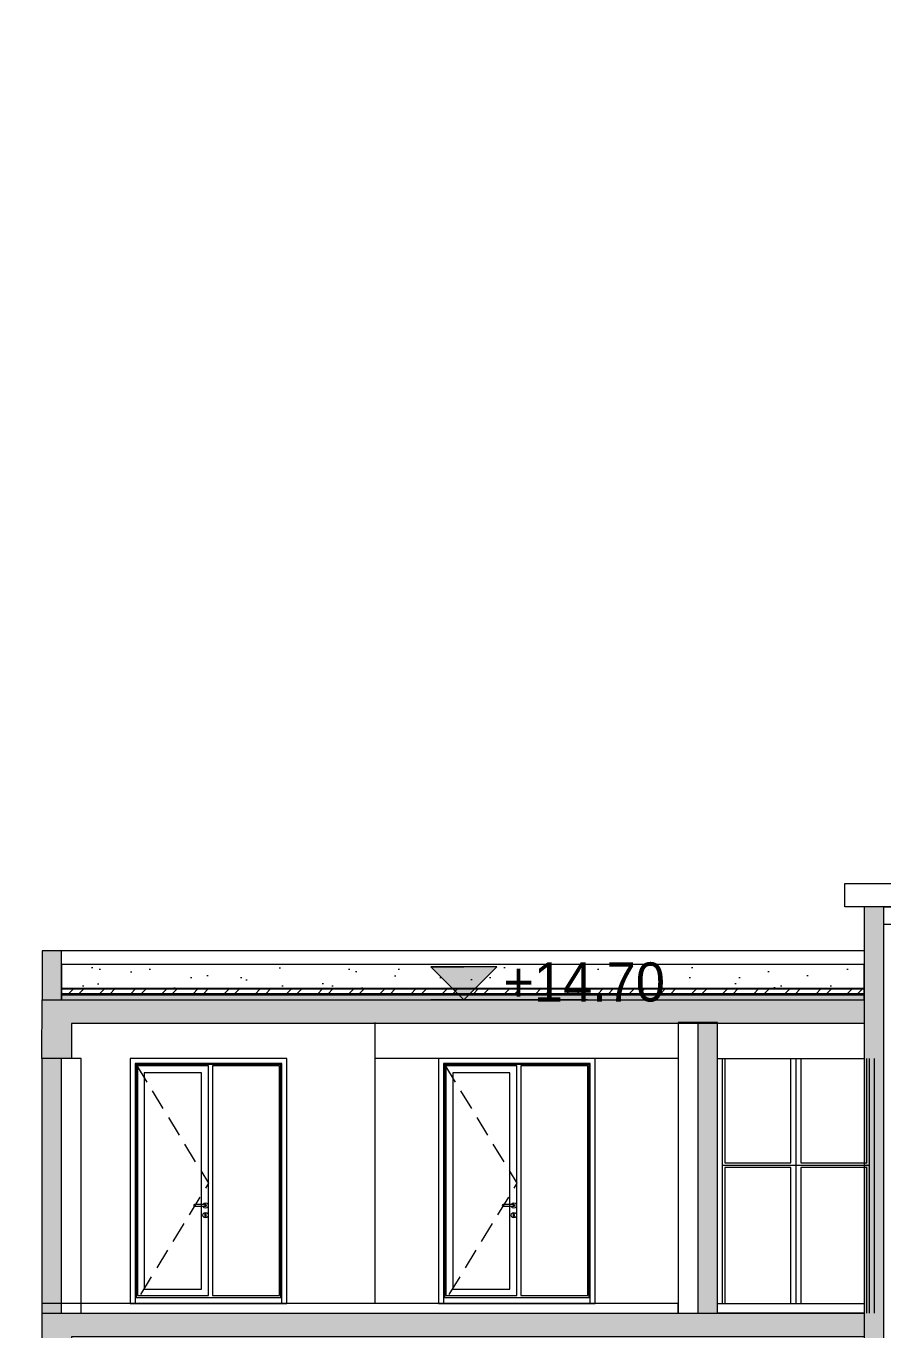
# Model space of a CAD drawing. Header units: millimetres. Extents: x 475206255 to 476720147, y 4620882299 to 4621447368.
# Drawn here: x 475498150 to 475506912, y 4621055813 to 4621069139 of the extents above; entities that cross this region are included whole.
import ezdxf

# ---------------------------------------------------------------- set-up
doc = ezdxf.new("R2010")
doc.units = ezdxf.units.MM
doc.header["$MEASUREMENT"] = 0
doc.linetypes.add('Hidden Line', pattern=[317.5, 211.666667, -105.833333])
for name, color, linetype, lineweight in [('0_0 Architecture_Pen_No__7', 7, 'Continuous', 0), ('0_Pen_No__1_Pen_No__250', 7, 'Continuous', 0), ('0_Pen_No__250_Pen_No__142', 142, 'Continuous', 0), ('0_Pen_No__7_Pen_No__253', 252, 'Continuous', 0), ('2D Drafting - General_Pen_No__250_Pen_No__7', 7, 'Continuous', 0), ('2D Drafting - General_Pen_No__250_Pen_No__7_Pen_No__7', 7, 'Continuous', 0), ('2D Drafting - General_Pen_No__7_Pen_No__253', 252, 'Continuous', 0), ('gegmebi_Pen_No__7_Pen_No__250', 7, 'Continuous', 0), ('New_0_Pen_No__7_Pen_No__250', 7, 'Continuous', 0), ('New_2D Drafting - General_Pen_No__250_Pen_No__154', 154, 'Continuous', 0), ('New_2D Drafting - General_Pen_No__250_Pen_No__7', 7, 'Continuous', 0), ('New_2D Drafting - General_Pen_No__250_Pen_No__7_Pen_No__250', 7, 'Continuous', 0), ('New_gegmebi_Pen_No__7_Pen_No__250', 7, 'Continuous', 0), ('New_gegmebi_Pen_No__7_Pen_No__4', 7, 'Continuous', 0), ('New_Structural - Bearing_Pen_No__250', 7, 'Continuous', 0), ('New_Structural - Bearing_Pen_No__253', 252, 'Continuous', 0), ('New_Structural - Bearing_Pen_No__7', 7, 'Continuous', 0), ('Structural - Bearing_Pen_No__7_Pen_No__7_Pen_No__253', 252, 'Continuous', 0), ('zoma_Pen_No__142', 142, 'Continuous', 0), ('zoma_Pen_No__1_Pen_No__142', 142, 'Continuous', 0)]:
    doc.layers.add(name, color=color, linetype=linetype, lineweight=lineweight)
doc.layers.add('New_gegmebi_Pen_No__7_Pen_No__252', color=7, linetype='Continuous', lineweight=0, true_color=0x666666)
doc.layers.add('zoma', color=7, linetype='Continuous')
doc.styles.add('GENERATED_STYLE_2', font='arial.ttf')
doc.styles.add('GENERATED_STYLE_4', font='ACADMTAV.TTF')
doc.dimstyles.new('GENERATED_STYLE__25', dxfattribs={"dimtxt": 200, "dimasz": 64.421331, "dimexe": 0.18, "dimexo": 3, "dimgap": 0, "dimtad": 1, "dimtih": 1, "dimtoh": 1, "dimlfac": 0.001, "dimzin": 0, "dimdsep": 46, "dimtxsty": 'GENERATED_STYLE_2', "dimblk": 'ARROWHEAD_2', "dimblk1": 'ARROWHEAD_2', "dimblk2": 'ARROWHEAD_2', "dimcen": 0.09, "dimclrd": 142, "dimclre": 142, "dimclrt": 142, "dimadec": 0, "dimazin": 0, "dimtfac": 1, "dimtdec": 4, "dimtmove": 2, "dimatfit": 3, "dimfxl": 1, "dimtolj": 1, "dimtzin": 0, "dimarcsym": 0})
doc.dimstyles.new('GENERATED_STYLE__3', dxfattribs={"dimtxt": 200, "dimasz": 64.421331, "dimexe": 0.18, "dimexo": 3, "dimgap": 0, "dimtad": 1, "dimtih": 1, "dimtoh": 1, "dimlfac": 0.001, "dimzin": 0, "dimdsep": 46, "dimtxsty": 'GENERATED_STYLE_2', "dimblk": 'ARROWHEAD_2', "dimblk1": 'ARROWHEAD_2', "dimblk2": 'ARROWHEAD_2', "dimcen": 0.09, "dimclrd": 142, "dimclre": 142, "dimclrt": 142, "dimadec": 0, "dimazin": 0, "dimtfac": 1, "dimtdec": 4, "dimtmove": 0, "dimatfit": 3, "dimfxl": 1, "dimtolj": 1, "dimtzin": 0, "dimarcsym": 0})
pattern_1 = [(45, (475826095.76, 4621095193.2), (-459.6194, 459.6194), []), (45, (475826003.83, 4621095285.1), (-459.6194, 459.6194), [])]

# ---------------------------------------------------------------- blocks, each defined once
blk = doc.blocks.new('*D1593', base_point=(475826096, 4621095193))
at = {"layer": 'zoma_Pen_No__142', "color": 142, "linetype": 'Continuous', "lineweight": 0, "transparency": 16777216}
for p, q in [((475497612, 4621038264), (475497612, 4621038391)), ((475498012, 4621038264), (475498012, 4621038391)), ((475497636, 4621038370), (475497587, 4621038285)), ((475497612, 4621038328), (475498012, 4621038328)), ((475498036, 4621038370), (475497987, 4621038285))]:
    blk.add_line(p, q, dxfattribs=at)
at = {"layer": 'zoma_Pen_No__142', "color": 142, "lineweight": 0, "transparency": 16777216, "insert": (475497895, 4621038425), "char_height": 200, "attachment_point": 7, "style": 'GENERATED_STYLE_2'}
blk.add_mtext('\\A1;{\\pql;\\fArial|b0|i0|c204|p0;\\W1.000000;0.30}', dxfattribs=at)
blk = doc.blocks.new('ARROWHEAD_2')
at = {"color": 0, "linetype": 'Continuous', "lineweight": 0}
for p, q in [((0, 0), (-1, 0)), ((-0.38, -0.66), (0.38, 0.66))]:
    blk.add_line(p, q, dxfattribs=at)
blk = doc.blocks.new('*D1594', base_point=(475826096, 4621095193))
at = {"layer": 'zoma_Pen_No__142', "color": 142, "linetype": 'Continuous', "lineweight": 0, "transparency": 16777216}
for p, q in [((475498012, 4621038264), (475498012, 4621038391)), ((475498312, 4621038264), (475498312, 4621038391)), ((475498036, 4621038370), (475497987, 4621038285)), ((475498012, 4621038328), (475498312, 4621038328)), ((475498336, 4621038370), (475498287, 4621038285))]:
    blk.add_line(p, q, dxfattribs=at)
blk = doc.blocks.new('*D1595', base_point=(475826096, 4621095193))
at = {"layer": 'zoma_Pen_No__142', "color": 142, "linetype": 'Continuous', "lineweight": 0, "transparency": 16777216}
for p, q in [((475498312, 4621038264), (475498312, 4621038391)), ((475498712, 4621038264), (475498712, 4621038391)), ((475498336, 4621038370), (475498287, 4621038285)), ((475498312, 4621038328), (475498712, 4621038328)), ((475498736, 4621038370), (475498687, 4621038285))]:
    blk.add_line(p, q, dxfattribs=at)
blk = doc.blocks.new('*D1596', base_point=(475826096, 4621095193))
at = {"layer": 'zoma_Pen_No__142', "color": 142, "linetype": 'Continuous', "lineweight": 0, "transparency": 16777216}
for p, q in [((475498712, 4621038264), (475498712, 4621038391)), ((475504812, 4621038264), (475504812, 4621038391)), ((475498736, 4621038370), (475498687, 4621038285)), ((475498712, 4621038328), (475504812, 4621038328)), ((475504836, 4621038370), (475504787, 4621038285))]:
    blk.add_line(p, q, dxfattribs=at)
at = {"layer": 'zoma_Pen_No__142', "color": 142, "lineweight": 0, "transparency": 16777216, "char_height": 200, "attachment_point": 7, "style": 'GENERATED_STYLE_2'}
for s, insert in [('\\A1;{\\pql;\\fArial|b0|i0|c204|p0;\\W1.000000;0.40}', (475498736, 4621038368)), ('\\A1;{\\pql;\\fArial|b0|i0|c204|p0;\\W1.000000;6.10}', (475501495, 4621038368)), ('\\A1;{\\pql;\\fArial|b0|i0|c204|p0;\\W1.000000;0.40}', (475504253, 4621038368))]:
    blk.add_mtext(s, dxfattribs=dict(at, insert=insert))
blk = doc.blocks.new('*D1597', base_point=(475826096, 4621095193))
at = {"layer": 'zoma_Pen_No__142', "color": 142, "linetype": 'Continuous', "lineweight": 0, "transparency": 16777216}
for p, q in [((475504812, 4621038264), (475504812, 4621038391)), ((475505212, 4621038264), (475505212, 4621038391)), ((475504836, 4621038370), (475504787, 4621038285)), ((475504812, 4621038328), (475505212, 4621038328)), ((475505236, 4621038370), (475505187, 4621038285))]:
    blk.add_line(p, q, dxfattribs=at)
blk = doc.blocks.new('*D1598', base_point=(475826096, 4621095193))
at = {"layer": 'zoma_Pen_No__142', "color": 142, "linetype": 'Continuous', "lineweight": 0, "transparency": 16777216}
for p, q in [((475505212, 4621038264), (475505212, 4621038391)), ((475511712, 4621038264), (475511712, 4621038391)), ((475505236, 4621038370), (475505187, 4621038285)), ((475505212, 4621038328), (475511712, 4621038328)), ((475511736, 4621038370), (475511687, 4621038285))]:
    blk.add_line(p, q, dxfattribs=at)
at = {"layer": 'zoma_Pen_No__142', "color": 142, "lineweight": 0, "transparency": 16777216, "char_height": 200, "attachment_point": 7, "style": 'GENERATED_STYLE_2'}
for s, insert in [('\\A1;{\\pql;\\fArial|b0|i0|c204|p0;\\W1.000000;6.50}', (475508195, 4621038368)), ('\\A1;{\\pql;\\fArial|b0|i0|c204|p0;\\W1.000000;0.40}', (475511153, 4621038368))]:
    blk.add_mtext(s, dxfattribs=dict(at, insert=insert))

msp = doc.modelspace()

# ---------------------------------------------------------------- hatches: boundary and pattern name
at = {"layer": '0_0 Architecture_Pen_No__7', "linetype": 'Continuous', "lineweight": 0}
h = msp.add_hatch(dxfattribs=at)
h.set_pattern_fill('CUT_STONE', style=0, pattern_type=2)
h.set_pattern_definition([(45, (475826095.76, 4621095993.2), (-254.55844, 254.55844), [0, -240, 0, -360]), (110, (475826895.76, 4621095993.2), (338.28934, 123.12725), [0, -176, 0, -304])])
h.paths.add_polyline_path([(475498512.376, 4621059554.21), (475498512.376, 4621059308.45), (475506712.213, 4621059308.45), (475506712.213, 4621059554.21)])
h = msp.add_hatch(dxfattribs=at)
h.set_pattern_fill('DOUBLE_1_4', style=0, pattern_type=2)
h.set_pattern_definition(pattern_1)
h.paths.add_polyline_path([(475498512.376, 4621059308.45), (475498512.376, 4621059305.45), (475506712.213, 4621059305.45), (475506712.213, 4621059308.45)])
h = msp.add_hatch(dxfattribs=at)
h.set_pattern_fill('STEEL', style=0, pattern_type=2)
h.set_pattern_definition([(45, (475826095.76, 4621095193.2), (-159.09903, 159.09903), []), (45, (475826042.72, 4621095246.22), (-159.09903, 159.09903), [])])
h.paths.add_polyline_path([(475498512.376, 4621059305.45), (475498512.376, 4621059255.83), (475506712.213, 4621059255.83), (475506712.213, 4621059305.45)])
h = msp.add_hatch(dxfattribs=at)
h.set_pattern_fill('DOUBLE_1_4', style=0, pattern_type=2)
h.set_pattern_definition(pattern_1)
h.paths.add_polyline_path([(475498512.376, 4621059255.83), (475498512.376, 4621059252.83), (475506712.213, 4621059252.83), (475506712.213, 4621059255.83)])
h = msp.add_hatch(dxfattribs=at)
h.set_pattern_fill('ALUMINUM', style=0, pattern_type=2)
h.set_pattern_definition([(45, (475826095.76, 4621095193.2), (-176.7767, 176.7767), []), (45, (475826060.4, 4621095228.55), (-176.7767, 176.7767), []), (45, (475826025.05, 4621095263.9), (-176.7767, 176.7767), [])])
h.paths.add_polyline_path([(475498512.376, 4621059252.83), (475498512.376, 4621059244.83), (475506712.213, 4621059244.83), (475506712.213, 4621059252.83)])
h = msp.add_hatch(dxfattribs=at)
h.set_pattern_fill('STRUCTURAL_CONCRETE', style=0, pattern_type=2)
h.set_pattern_definition([(0, (475826095.76, 4621095193.2), (0, 623.5383), [60, -300]), (0, (475826275.76, 4621095504.96), (0, 623.5383), [60, -300]), (60, (475826095.76, 4621095193.2), (-540, 311.7692), [60, -300]), (60, (475826455.76, 4621095193.2), (-540, 311.7692), [60, -300]), (120, (475826155.76, 4621095193.2), (540, 311.7692), [60, -300]), (120, (475826515.76, 4621095193.2), (540, 311.7692), [60, -300]), (0, (475826095.76, 4621095253.19), (0, 120.000005), [0, -120.000005, 0, -180.000007]), (45, (475826155.76, 4621095253.19), (-84.852817, 84.852817), [0, -90.000004, 0, -150.000006])])
h.paths.add_polyline_path([(475498512.376, 4621059243.83), (475498512.376, 4621059194.21), (475506712.213, 4621059194.21), (475506712.213, 4621059243.83)])
at = {"layer": '0_Pen_No__250_Pen_No__142', "linetype": 'Continuous', "lineweight": 0}
msp.add_hatch(color=142, dxfattribs=at).paths.add_polyline_path([(475502622.187, 4621059194.373), (475502959.716, 4621059532.066), (475502284.494, 4621059531.902)])
at = {"layer": '2D Drafting - General_Pen_No__250_Pen_No__7', "linetype": 'Continuous', "lineweight": 0}
for points in [[(475498312.376, 4621059194.373), (475506712.213, 4621059194.373), (475506712.213, 4621058954.188), (475498612.376, 4621058954.188), (475498612.376, 4621058594.373), (475498312.276, 4621058594.373)], [(475498312.376, 4621055994.373), (475506712.213, 4621055994.373), (475506712.213, 4621055754.188), (475498612.376, 4621055754.188), (475498612.376, 4621055394.373), (475498312.276, 4621055394.373)]]:
    msp.add_hatch(color=7, dxfattribs=at).paths.add_polyline_path(points)
at = {"layer": '2D Drafting - General_Pen_No__250_Pen_No__7_Pen_No__7', "linetype": 'Continuous', "lineweight": 0}
msp.add_hatch(color=7, dxfattribs=at).paths.add_polyline_path([(475498312.376, 4621059194.196), (475498512.376, 4621059194.196), (475498512.376, 4621059693.764), (475498312.376, 4621059693.764)])
at = {"layer": 'New_2D Drafting - General_Pen_No__250_Pen_No__154', "linetype": 'Continuous', "lineweight": 0}
msp.add_hatch(color=154, dxfattribs=at).paths.add_polyline_path([(475506912.213, 4621060143.447), (475506712.213, 4621060143.447), (475506712.213, 4621043244.07), (475506912.213, 4621043244.07)])
at = {"layer": 'New_2D Drafting - General_Pen_No__250_Pen_No__7', "linetype": 'Continuous', "lineweight": 0}
for points in [[(475505012.213, 4621055994.373), (475505212.213, 4621055994.373), (475505212.213, 4621058954.188), (475505012.213, 4621058954.188)], [(475498512.276, 4621058594.196), (475498312.276, 4621058594.196), (475498312.276, 4621055994.373), (475498512.276, 4621055994.373)]]:
    msp.add_hatch(color=7, dxfattribs=at).paths.add_polyline_path(points)
at = {"layer": 'New_2D Drafting - General_Pen_No__250_Pen_No__7_Pen_No__250', "linetype": 'Continuous', "lineweight": 0}
h = msp.add_hatch(dxfattribs=at)
h.set_pattern_fill('BATT_INSULATION', style=0, pattern_type=2)
h.set_pattern_definition([(60, (475826095.757, 4621095193.19), (-25.980762, 15), []), (124.306619, (475826095.757, 4621095193.19), (23.8156986, 11.25), [])])
h.paths.add_polyline_path([(475506712.213, 4621059244.83), (475498512.376, 4621059244.83), (475498512.376, 4621059243.83), (475506712.213, 4621059243.83)])

# ---------------------------------------------------------------- linework, layer by layer
at = {"layer": '0_0 Architecture_Pen_No__7', "color": 7, "linetype": 'Continuous', "lineweight": 0, "flags": 128}
for points in [[(475498512.376, 4621059554.21), (475498512.376, 4621059308.45), (475506712.213, 4621059308.45), (475506712.213, 4621059554.21)], [(475498512.376, 4621059308.45), (475498512.376, 4621059305.45), (475506712.213, 4621059305.45), (475506712.213, 4621059308.45)], [(475498512.376, 4621059305.45), (475498512.376, 4621059255.83), (475506712.213, 4621059255.83), (475506712.213, 4621059305.45)], [(475498512.376, 4621059255.83), (475498512.376, 4621059252.83), (475506712.213, 4621059252.83), (475506712.213, 4621059255.83)], [(475498512.376, 4621059252.83), (475498512.376, 4621059244.83), (475506712.213, 4621059244.83), (475506712.213, 4621059252.83)], [(475498512.376, 4621059243.83), (475498512.376, 4621059194.21), (475506712.213, 4621059194.21), (475506712.213, 4621059243.83)]]:
    msp.add_lwpolyline(points, close=True, dxfattribs=at)
at = {"layer": '0_Pen_No__1_Pen_No__250', "color": 7, "linetype": 'Continuous', "lineweight": 0, "flags": 128}
for points in [[(475502622.187, 4621059194.373), (475502284.494, 4621059531.902), (475502622.105, 4621059531.984)], [(475502622.187, 4621059194.373), (475502959.716, 4621059532.066), (475502622.105, 4621059531.984)], [(475503884.576, 4621059194.681), (475502284.576, 4621059194.291)]]:
    msp.add_lwpolyline(points, dxfattribs=at)
at = {"layer": '0_Pen_No__250_Pen_No__142', "color": 142, "linetype": 'Continuous', "lineweight": 0, "flags": 128}
msp.add_lwpolyline([(475502622.187, 4621059194.373), (475502959.716, 4621059532.066), (475502284.494, 4621059531.902)], close=True, dxfattribs=at)
at = {"layer": '0_Pen_No__7_Pen_No__253', "color": 252, "linetype": 'Continuous', "lineweight": 0, "flags": 128}
for points in [[(475505212.215, 4621056094.196), (475505212.215, 4621058594.196)], [(475506812.215, 4621058594.196), (475506812.215, 4621055994.373)]]:
    msp.add_lwpolyline(points, dxfattribs=at)
at = {"layer": '2D Drafting - General_Pen_No__250_Pen_No__7', "color": 7, "linetype": 'Continuous', "lineweight": 0, "flags": 128}
for points in [[(475498312.376, 4621059194.373), (475506712.213, 4621059194.373), (475506712.213, 4621058954.188), (475498612.376, 4621058954.188), (475498612.376, 4621058594.373), (475498312.276, 4621058594.373)], [(475498312.376, 4621055994.373), (475506712.213, 4621055994.373), (475506712.213, 4621055754.188), (475498612.376, 4621055754.188), (475498612.376, 4621055394.373), (475498312.276, 4621055394.373)]]:
    msp.add_lwpolyline(points, close=True, dxfattribs=at)
at = {"layer": '2D Drafting - General_Pen_No__250_Pen_No__7_Pen_No__7', "color": 7, "linetype": 'Continuous', "lineweight": 0, "flags": 128}
msp.add_lwpolyline([(475498312.376, 4621059194.196), (475498512.376, 4621059194.196), (475498512.376, 4621059693.764), (475498312.376, 4621059693.764)], close=True, dxfattribs=at)
at = {"layer": '2D Drafting - General_Pen_No__7_Pen_No__253', "color": 252, "linetype": 'Continuous', "lineweight": 0, "flags": 128}
for points in [[(475499212.569, 4621056094.682), (475500812.569, 4621056094.682), (475500812.569, 4621058594.682), (475499212.569, 4621058594.682)], [(475499212.569, 4621058594.682), (475499212.569, 4621056094.682)], [(475502362.491, 4621056094.682), (475503962.491, 4621056094.682), (475503962.491, 4621058594.682), (475502362.491, 4621058594.682)], [(475502362.491, 4621058594.682), (475502362.491, 4621056094.682)]]:
    msp.add_lwpolyline(points, dxfattribs=at)
for points in [[(475500762.569, 4621058544.681), (475499262.569, 4621058544.681), (475499262.569, 4621056094.683), (475500762.569, 4621056094.684)], [(475500752.569, 4621058534.681), (475499272.569, 4621058534.681), (475499272.569, 4621056154.684), (475500752.569, 4621056154.684)], [(475500012.573, 4621058519.681), (475499287.569, 4621058519.681), (475499287.569, 4621056174.684), (475500012.569, 4621056174.684)], [(475500737.569, 4621058519.681), (475500052.569, 4621058519.681), (475500052.569, 4621056174.684), (475500737.569, 4621056174.684)], [(475503912.491, 4621058544.681), (475502412.491, 4621058544.681), (475502412.491, 4621056094.683), (475503912.491, 4621056094.684)], [(475503902.491, 4621058534.681), (475502422.491, 4621058534.681), (475502422.491, 4621056154.684), (475503902.491, 4621056154.684)], [(475503162.495, 4621058519.681), (475502437.491, 4621058519.681), (475502437.491, 4621056174.684), (475503162.491, 4621056174.684)], [(475503887.491, 4621058519.681), (475503202.491, 4621058519.681), (475503202.491, 4621056174.684), (475503887.491, 4621056174.684)], [(475499942.569, 4621058449.681), (475499357.569, 4621058449.681), (475499357.569, 4621056239.684), (475499942.569, 4621056239.684)], [(475503092.491, 4621058449.681), (475502507.491, 4621058449.681), (475502507.491, 4621056239.684), (475503092.491, 4621056239.684)]]:
    msp.add_lwpolyline(points, close=True, dxfattribs=at)
at = {"layer": '2D Drafting - General_Pen_No__7_Pen_No__253', "color": 252, "linetype": 'Hidden Line', "lineweight": 0, "flags": 128}
for points in [[(475499272.569, 4621058534.681), (475500012.569, 4621057320.559), (475499263.346, 4621056095.967)], [(475502422.491, 4621058534.681), (475503162.491, 4621057320.559), (475502413.268, 4621056095.967)]]:
    msp.add_lwpolyline(points, dxfattribs=at)
at = {"layer": 'gegmebi_Pen_No__7_Pen_No__250', "color": 7, "linetype": 'Continuous', "lineweight": 0}
msp.add_line((475506712.213, 4621059693.764), (475498369.042, 4621059693.764), dxfattribs=at)
at = {"layer": 'gegmebi_Pen_No__7_Pen_No__250', "color": 7, "linetype": 'Continuous', "lineweight": 0, "flags": 128}
msp.add_lwpolyline([(475498312.213, 4621055994.373), (475504812.213, 4621055994.373), (475504812.213, 4621056094.505), (475498312.213, 4621056094.505)], close=True, dxfattribs=at)
at = {"layer": 'New_0_Pen_No__7_Pen_No__250', "color": 7, "linetype": 'Continuous', "lineweight": 0, "flags": 128}
msp.add_lwpolyline([(475508812.213, 4621059963.48), (475506912.213, 4621059963.48), (475506912.213, 4621060143.447), (475508812.213, 4621060143.447)], close=True, dxfattribs=at)
at = {"layer": 'New_2D Drafting - General_Pen_No__250_Pen_No__7', "color": 7, "linetype": 'Continuous', "lineweight": 0, "flags": 128}
for points in [[(475506912.213, 4621060143.447), (475506712.213, 4621060143.447), (475506712.213, 4621043244.07), (475506912.213, 4621043244.07)], [(475505012.213, 4621055994.373), (475505212.213, 4621055994.373), (475505212.213, 4621058954.188), (475505012.213, 4621058954.188)], [(475498512.276, 4621058594.196), (475498312.276, 4621058594.196), (475498312.276, 4621055994.373), (475498512.276, 4621055994.373)]]:
    msp.add_lwpolyline(points, close=True, dxfattribs=at)
at = {"layer": 'New_2D Drafting - General_Pen_No__250_Pen_No__7_Pen_No__250', "color": 7, "linetype": 'Continuous', "lineweight": 0, "flags": 128}
msp.add_lwpolyline([(475506712.213, 4621059244.83), (475498512.376, 4621059244.83), (475498512.376, 4621059243.83), (475506712.213, 4621059243.83)], close=True, dxfattribs=at)
at = {"layer": 'New_gegmebi_Pen_No__7_Pen_No__250', "color": 7, "linetype": 'Continuous', "lineweight": 0, "flags": 128}
msp.add_lwpolyline([(475506712.213, 4621055994.373), (475505212.215, 4621055994.373), (475505212.215, 4621056094.196), (475506712.213, 4621056094.196)], close=True, dxfattribs=at)
at = {"layer": 'New_gegmebi_Pen_No__7_Pen_No__252', "color": 251, "linetype": 'Continuous', "lineweight": 0, "true_color": 0x666666}
for p, q in [((475504812.213, 4621058594.196), (475501712.491, 4621058594.196)), ((475505212.213, 4621058594.196), (475506712.213, 4621058594.196))]:
    msp.add_line(p, q, dxfattribs=at)
at = {"layer": 'New_gegmebi_Pen_No__7_Pen_No__4', "color": 7, "linetype": 'Continuous', "lineweight": 0}
for points in [[(475504812.213, 4621055994.373), (475505212.213, 4621055994.373), (475505212.213, 4621058964.189), (475504812.213, 4621058964.189)], [(475498312.238, 4621055994.373), (475498712.213, 4621055994.373), (475498712.213, 4621058594.196), (475498312.276, 4621058594.196)]]:
    msp.add_lwpolyline(points, close=True, dxfattribs=at)
at = {"layer": 'New_Structural - Bearing_Pen_No__250', "color": 7, "linetype": 'Continuous', "lineweight": 0}
msp.add_line((475501712.491, 4621058964.188), (475501712.491, 4621056094.24), dxfattribs=at)
at = {"layer": 'New_Structural - Bearing_Pen_No__253', "color": 252, "linetype": 'Continuous', "lineweight": 0}
for p, q in [((475499864.608, 4621057101.753), (475499861.679, 4621057094.682)), ((475499861.679, 4621057094.682), (475499864.608, 4621057087.611)), ((475499866.16, 4621057101.753), (475499863.401, 4621057094.682)), ((475499863.401, 4621057094.682), (475499866.16, 4621057087.611)), ((475499871.679, 4621057104.682), (475499864.608, 4621057101.753)), ((475499864.608, 4621057087.611), (475499871.679, 4621057084.682)), ((475499870.974, 4621057101.753), (475499868.863, 4621057094.682)), ((475499868.863, 4621057094.682), (475499870.974, 4621057087.611)), ((475499872.821, 4621057104.682), (475499871.679, 4621057104.682)), ((475499872.821, 4621057084.682), (475499871.679, 4621057084.682)), ((475499876.072, 4621057104.682), (475499872.821, 4621057104.682)), ((475499876.072, 4621057084.682), (475499872.821, 4621057084.682)), ((475499880.939, 4621057104.682), (475499876.072, 4621057104.682)), ((475499880.939, 4621057084.682), (475499876.072, 4621057084.682)), ((475499878.18, 4621057101.753), (475499877.037, 4621057094.682)), ((475499877.037, 4621057094.682), (475499878.18, 4621057087.611)), ((475499886.679, 4621057104.682), (475499880.939, 4621057104.682)), ((475499886.679, 4621057084.682), (475499880.939, 4621057084.682)), ((475499966.679, 4621057104.682), (475499886.679, 4621057104.682)), ((475499966.679, 4621057084.682), (475499886.679, 4621057084.682)), ((475499957.358, 4621057104.682), (475499958.296, 4621057108.182)), ((475499958.296, 4621057081.182), (475499957.358, 4621057084.682)), ((475499958.296, 4621057108.182), (475499968.179, 4621057118.065)), ((475499968.179, 4621057071.3), (475499958.296, 4621057081.182)), ((475499972.419, 4621057104.682), (475499966.679, 4621057104.682)), ((475499972.419, 4621057084.682), (475499966.679, 4621057084.682)), ((475499968.179, 4621057118.065), (475499981.679, 4621057121.682)), ((475499981.679, 4621057067.682), (475499968.179, 4621057071.3)), ((475499977.286, 4621057104.682), (475499972.419, 4621057104.682)), ((475499977.286, 4621057084.682), (475499972.419, 4621057084.682)), ((475499975.178, 4621057101.753), (475499976.321, 4621057094.682)), ((475499976.321, 4621057094.682), (475499975.178, 4621057087.611)), ((475499980.537, 4621057104.682), (475499977.286, 4621057104.682)), ((475499980.537, 4621057084.682), (475499977.286, 4621057084.682)), ((475499981.679, 4621057104.682), (475499980.537, 4621057104.682)), ((475499981.679, 4621057084.682), (475499980.537, 4621057084.682)), ((475499981.679, 4621057121.682), (475499995.179, 4621057118.065)), ((475499981.679, 4621057104.682), (475499988.75, 4621057101.753)), ((475499988.75, 4621057087.611), (475499981.679, 4621057084.682)), ((475499995.179, 4621057071.3), (475499981.679, 4621057067.682)), ((475499982.384, 4621057101.753), (475499984.495, 4621057094.682)), ((475499984.495, 4621057094.682), (475499982.384, 4621057087.611)), ((475499987.198, 4621057101.753), (475499989.957, 4621057094.682)), ((475499989.957, 4621057094.682), (475499987.198, 4621057087.611)), ((475499988.75, 4621057101.753), (475499991.679, 4621057094.682)), ((475499991.679, 4621057094.682), (475499988.75, 4621057087.611)), ((475499995.179, 4621057118.065), (475500005.062, 4621057108.182)), ((475500005.062, 4621057081.182), (475499995.179, 4621057071.3)), ((475500005.062, 4621057108.182), (475500008.679, 4621057094.682)), ((475500008.679, 4621057094.682), (475500005.062, 4621057081.182)), ((475503014.529, 4621057101.753), (475503011.601, 4621057094.682)), ((475503011.601, 4621057094.682), (475503014.529, 4621057087.611)), ((475503016.082, 4621057101.753), (475503013.323, 4621057094.682)), ((475503013.323, 4621057094.682), (475503016.082, 4621057087.611)), ((475503021.601, 4621057104.682), (475503014.529, 4621057101.753)), ((475503014.529, 4621057087.611), (475503021.601, 4621057084.682)), ((475503020.896, 4621057101.753), (475503018.784, 4621057094.682)), ((475503018.784, 4621057094.682), (475503020.896, 4621057087.611)), ((475503022.742, 4621057104.682), (475503021.601, 4621057104.682)), ((475503022.742, 4621057084.682), (475503021.601, 4621057084.682)), ((475503025.994, 4621057104.682), (475503022.742, 4621057104.682)), ((475503025.994, 4621057084.682), (475503022.742, 4621057084.682)), ((475503030.86, 4621057104.682), (475503025.994, 4621057104.682)), ((475503030.86, 4621057084.682), (475503025.994, 4621057084.682)), ((475503028.101, 4621057101.753), (475503026.958, 4621057094.682)), ((475503026.958, 4621057094.682), (475503028.101, 4621057087.611)), ((475503036.601, 4621057104.682), (475503030.86, 4621057104.682)), ((475503036.601, 4621057084.682), (475503030.86, 4621057084.682)), ((475503116.601, 4621057104.682), (475503036.601, 4621057104.682)), ((475503116.601, 4621057084.682), (475503036.601, 4621057084.682)), ((475503107.28, 4621057104.682), (475503108.218, 4621057108.182)), ((475503108.218, 4621057081.182), (475503107.28, 4621057084.682)), ((475503108.218, 4621057108.182), (475503118.101, 4621057118.065)), ((475503118.101, 4621057071.3), (475503108.218, 4621057081.182)), ((475503122.341, 4621057104.682), (475503116.601, 4621057104.682)), ((475503122.341, 4621057084.682), (475503116.601, 4621057084.682)), ((475503118.101, 4621057118.065), (475503131.601, 4621057121.682)), ((475503131.601, 4621057067.682), (475503118.101, 4621057071.3)), ((475503127.207, 4621057104.682), (475503122.341, 4621057104.682)), ((475503127.207, 4621057084.682), (475503122.341, 4621057084.682)), ((475503125.1, 4621057101.753), (475503126.243, 4621057094.682)), ((475503126.243, 4621057094.682), (475503125.1, 4621057087.611)), ((475503130.459, 4621057104.682), (475503127.207, 4621057104.682)), ((475503130.459, 4621057084.682), (475503127.207, 4621057084.682)), ((475503131.601, 4621057104.682), (475503130.459, 4621057104.682)), ((475503131.601, 4621057084.682), (475503130.459, 4621057084.682)), ((475503131.601, 4621057121.682), (475503145.101, 4621057118.065)), ((475503131.601, 4621057104.682), (475503138.672, 4621057101.753)), ((475503138.672, 4621057087.611), (475503131.601, 4621057084.682)), ((475503145.101, 4621057071.3), (475503131.601, 4621057067.682)), ((475503132.305, 4621057101.753), (475503134.417, 4621057094.682)), ((475503134.417, 4621057094.682), (475503132.305, 4621057087.611)), ((475503137.12, 4621057101.753), (475503139.879, 4621057094.682)), ((475503139.879, 4621057094.682), (475503137.12, 4621057087.611)), ((475503138.672, 4621057101.753), (475503141.601, 4621057094.682)), ((475503141.601, 4621057094.682), (475503138.672, 4621057087.611)), ((475503145.101, 4621057118.065), (475503154.983, 4621057108.182)), ((475503154.983, 4621057081.182), (475503145.101, 4621057071.3)), ((475503154.983, 4621057108.182), (475503158.601, 4621057094.682)), ((475503158.601, 4621057094.682), (475503154.983, 4621057081.182)), ((475499954.679, 4621056994.682), (475499958.296, 4621057008.182)), ((475499958.296, 4621056981.182), (475499954.679, 4621056994.682)), ((475499958.296, 4621057008.182), (475499968.179, 4621057018.065)), ((475499968.179, 4621056971.3), (475499958.296, 4621056981.182)), ((475499968.179, 4621057018.065), (475499981.679, 4621057021.682)), ((475499981.679, 4621056967.682), (475499968.179, 4621056971.3)), ((475499974.959, 4621057006.322), (475499974.211, 4621057004.375)), ((475499974.211, 4621057004.375), (475499976.679, 4621056999.082)), ((475499974.959, 4621057006.322), (475499976.304, 4621057009.826)), ((475499981.679, 4621057012.108), (475499976.304, 4621057009.826)), ((475499976.679, 4621056999.082), (475499976.679, 4621056997.569)), ((475499976.679, 4621056997.569), (475499976.679, 4621056994.682)), ((475499976.679, 4621056994.682), (475499976.679, 4621056991.796)), ((475499976.679, 4621056991.796), (475499976.679, 4621056986.022)), ((475499976.679, 4621056986.022), (475499976.679, 4621056982.182)), ((475499976.679, 4621056982.182), (475499978.143, 4621056978.647)), ((475499978.143, 4621056978.647), (475499981.679, 4621056977.182)), ((475499981.679, 4621057021.682), (475499995.179, 4621057018.065)), ((475499987.054, 4621057009.826), (475499981.679, 4621057012.108)), ((475499981.679, 4621056977.182), (475499985.215, 4621056978.647)), ((475499995.179, 4621056971.3), (475499981.679, 4621056967.682)), ((475499985.215, 4621056978.647), (475499986.679, 4621056982.182)), ((475499986.679, 4621056999.082), (475499989.147, 4621057004.375)), ((475499986.679, 4621056997.569), (475499986.679, 4621056999.082)), ((475499986.679, 4621056997.569), (475499986.679, 4621056994.682)), ((475499986.679, 4621056994.682), (475499986.679, 4621056991.796)), ((475499986.679, 4621056991.796), (475499986.679, 4621056986.022)), ((475499986.679, 4621056986.022), (475499986.679, 4621056982.182)), ((475499988.399, 4621057006.322), (475499987.054, 4621057009.826)), ((475499988.399, 4621057006.322), (475499989.147, 4621057004.375)), ((475499995.179, 4621057018.065), (475500005.062, 4621057008.182)), ((475500005.062, 4621056981.182), (475499995.179, 4621056971.3)), ((475500005.062, 4621057008.182), (475500008.679, 4621056994.682)), ((475500008.679, 4621056994.682), (475500005.062, 4621056981.182)), ((475503104.601, 4621056994.682), (475503108.218, 4621057008.182)), ((475503108.218, 4621056981.182), (475503104.601, 4621056994.682)), ((475503108.218, 4621057008.182), (475503118.101, 4621057018.065)), ((475503118.101, 4621056971.3), (475503108.218, 4621056981.182)), ((475503118.101, 4621057018.065), (475503131.601, 4621057021.682)), ((475503131.601, 4621056967.682), (475503118.101, 4621056971.3)), ((475503124.88, 4621057006.322), (475503124.133, 4621057004.375)), ((475503124.133, 4621057004.375), (475503126.601, 4621056999.082)), ((475503124.88, 4621057006.322), (475503126.225, 4621057009.826)), ((475503131.601, 4621057012.108), (475503126.225, 4621057009.826)), ((475503126.601, 4621056999.082), (475503126.601, 4621056997.569)), ((475503126.601, 4621056997.569), (475503126.601, 4621056994.682)), ((475503126.601, 4621056994.682), (475503126.601, 4621056991.796)), ((475503126.601, 4621056991.796), (475503126.601, 4621056986.022)), ((475503126.601, 4621056986.022), (475503126.601, 4621056982.182)), ((475503126.601, 4621056982.182), (475503128.065, 4621056978.647)), ((475503128.065, 4621056978.647), (475503131.601, 4621056977.182)), ((475503131.601, 4621057021.682), (475503145.101, 4621057018.065)), ((475503136.976, 4621057009.826), (475503131.601, 4621057012.108)), ((475503131.601, 4621056977.182), (475503135.136, 4621056978.647)), ((475503145.101, 4621056971.3), (475503131.601, 4621056967.682)), ((475503135.136, 4621056978.647), (475503136.601, 4621056982.182)), ((475503136.601, 4621056999.082), (475503139.068, 4621057004.375)), ((475503136.601, 4621056997.569), (475503136.601, 4621056999.082)), ((475503136.601, 4621056997.569), (475503136.601, 4621056994.682)), ((475503136.601, 4621056994.682), (475503136.601, 4621056991.796)), ((475503136.601, 4621056991.796), (475503136.601, 4621056986.022)), ((475503136.601, 4621056986.022), (475503136.601, 4621056982.182)), ((475503138.321, 4621057006.322), (475503136.976, 4621057009.826)), ((475503138.321, 4621057006.322), (475503139.068, 4621057004.375)), ((475503145.101, 4621057018.065), (475503154.983, 4621057008.182)), ((475503154.983, 4621056981.182), (475503145.101, 4621056971.3)), ((475503154.983, 4621057008.182), (475503158.601, 4621056994.682)), ((475503158.601, 4621056994.682), (475503154.983, 4621056981.182))]:
    msp.add_line(p, q, dxfattribs=at)
at = {"layer": 'New_Structural - Bearing_Pen_No__7', "color": 7, "linetype": 'Continuous', "lineweight": 0}
msp.add_lwpolyline([(475509212.213, 4621060143.447), (475506512.213, 4621060143.447), (475506512.213, 4621060384.086), (475509212.213, 4621060384.086)], close=True, dxfattribs=at)
at = {"layer": 'Structural - Bearing_Pen_No__7_Pen_No__7_Pen_No__253', "color": 252, "linetype": 'Continuous', "lineweight": 0}
for p, q in [((475505262.541, 4621056094.196), (475505262.541, 4621058594.196)), ((475505287.541, 4621058594.196), (475505287.541, 4621057530.91)), ((475505962.211, 4621057530.91), (475505962.211, 4621058594.196)), ((475506012.275, 4621058594.196), (475506012.275, 4621056094.196)), ((475506062.216, 4621058594.196), (475506062.216, 4621057530.91)), ((475506737.009, 4621057530.91), (475506737.009, 4621058594.196)), ((475506762.009, 4621058594.196), (475506762.009, 4621055994.373)), ((475505262.541, 4621057505.91), (475506762.009, 4621057505.91)), ((475505287.541, 4621057530.91), (475505962.211, 4621057530.91)), ((475505962.211, 4621057480.84), (475505287.541, 4621057480.84)), ((475505287.541, 4621057480.84), (475505287.541, 4621056094.196)), ((475505962.211, 4621056094.196), (475505962.211, 4621057480.84)), ((475506062.216, 4621057530.91), (475506737.009, 4621057530.91)), ((475506737.009, 4621057480.84), (475506062.216, 4621057480.84)), ((475506062.216, 4621057480.84), (475506062.216, 4621056094.196)), ((475506737.009, 4621055994.373), (475506737.009, 4621057480.84))]:
    msp.add_line(p, q, dxfattribs=at)

# ---------------------------------------------------------------- texts
at = {"layer": 'zoma_Pen_No__1_Pen_No__142', "color": 142, "linetype": 'Continuous', "lineweight": 0, "insert": (475503024.502, 4621059170.826), "char_height": 400, "attachment_point": 7, "rotation": 0.0139872, "style": 'GENERATED_STYLE_4'}
msp.add_mtext('\\A1;{\\pql;\\fAcadMtavr|b0|i0|c0|p0;\\W1.000000;+1\\fAcadMtavr|b0|i0|c0|p0;\\W1.000000;4\\fAcadMtavr|b0|i0|c0|p0;\\W1.000000;.\\fAcadMtavr|b0|i0|c0|p0;\\W1.000000;70}', dxfattribs=at)

# ---------------------------------------------------------------- dimensions: what is measured, and where the dimension line sits
at = {"layer": 'zoma', "color": 142, "linetype": 'Continuous', "lineweight": 0}
for base, p1, p2, dimstyle, picture, middle in [((475498011.799, 4621038327.867), (475497611.799, 4621090875.812), (475498011.799, 4621090893.079), 'GENERATED_STYLE__3', '*D1593', (475497312.378, 4621038467.867)), ((475498311.799, 4621038327.867), (475498011.799, 4621090893.079), (475498311.799, 4621090893.532), 'GENERATED_STYLE__25', '*D1594', (475498153.795, 4621038524.995)), ((475498711.799, 4621038327.867), (475498311.799, 4621090893.532), (475498711.799, 4621090893.532), 'GENERATED_STYLE__3', '*D1595', (475498995.213, 4621038467.867)), ((475504811.799, 4621038327.867), (475498711.799, 4621090893.532), (475504811.799, 4621090493.532), 'GENERATED_STYLE__3', '*D1596', (475501753.795, 4621038467.867)), ((475505211.799, 4621038327.867), (475504811.799, 4621090493.532), (475505211.799, 4621090893.532), 'GENERATED_STYLE__3', '*D1597', (475504512.378, 4621038467.867)), ((475511711.799, 4621038327.867), (475505211.799, 4621090893.532), (475511711.799, 4621090493.539), 'GENERATED_STYLE__3', '*D1598', (475508453.795, 4621038467.867))]:
    dim = msp.add_linear_dim(base=base, p1=p1, p2=p2, dimstyle=dimstyle, dxfattribs=at)
    dim.commit()
    dim.dimension.update_dxf_attribs({"geometry": picture, "text_midpoint": middle, "dimtype": 160})

doc.saveas('drawing.dxf')
